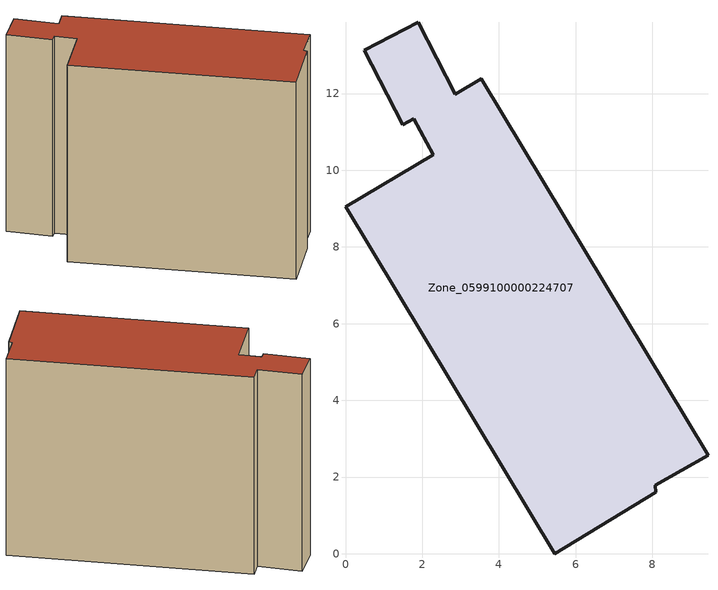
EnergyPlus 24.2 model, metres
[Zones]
Zone_0599100000224707
 floor ground (C_G): 8.07,1.78 8.09,1.6 5.45,0 0,9.05 2.29,10.4 1.78,11.34 1.49,11.19 0.49,13.13 1.9,13.86 2.86,11.99 3.54,12.39 9.45,2.57 z0
 wall outside (C_F): 2.86,11.99 1.9,13.86 0.49,13.13 1.49,11.19 1.78,11.34 2.29,10.4 0,9.05 5.45,0 8.09,1.6 8.07,1.78 9.45,2.57 3.54,12.39 2.86,11.99 z0:10.11
 roof outside (C_R): 9.45,2.57 3.54,12.39 2.86,11.99 1.9,13.86 0.49,13.13 1.49,11.19 1.78,11.34 2.29,10.4 0,9.05 5.45,0 8.09,1.6 8.07,1.78 z10.11
[BUILDING]
Pand.0599100000224707: North Axis=0; Terrain=City; Loads Convergence Tolerance Value=0.04; Temperature Convergence Tolerance Value=0.4; Solar Distribution=FullExterior; Maximum Number of Warmup Days=25; Minimum Number of Warmup Days=1
[Site:Location]
Rotterdam.The.Hague.AP_ZH_NLD Design_Conditions: Latitude=51.96; Longitude=4.45; Time Zone=1; Elevation=-4.5
[SITE:GROUNDTEMPERATURE:BUILDINGSURFACE]
18, 18, 18, 18, 18, 18, 18, 18, 18, 18, 18, 18
[MATERIAL] Thermal Absorptance=0.9; Solar Absorptance=0.7; Visible Absorptance=0.7
Name | Roughness | Thickness | Conductivity | Density | Specific Heat
G.TI.1946 | MediumSmooth | 0.15 | 1 | 540 | 1210
F.TI.1946 | Rough | 0.3 | 0.857143 | 1920 | 840
R.TI.1946 | MediumRough | 0.2 | 0.1 | 1500 | 1000
[CONSTRUCTION]
C_G: G.TI.1946
C_F: F.TI.1946
C_R: R.TI.1946
[ZONE]
Zone_0599100000224707: Type=1; Multiplier=1; Ceiling Height=Autocalculate; Volume=Autocalculate; Floor Area=autocalculate; Part of Total Floor Area=Yes
[ZONEINFILTRATION:DESIGNFLOWRATE]
Infil_Zone_0599100000224707: Zone or ZoneList or Space or SpaceList=Zone_0599100000224707; Schedule=AlwaysOn; Design Flow Rate Calculation Method=Flow/Area; Flow Rate per Floor Area=0.003; Constant Term Coefficient=1; Temperature Term Coefficient=0; Velocity Term Coefficient=0; Velocity Squared Term Coefficient=0
[HVACTEMPLATE:ZONE:IDEALLOADSAIRSYSTEM]
Zone_0599100000224707: Maximum Heating Supply Air Temperature=50; Minimum Cooling Supply Air Temperature=13; Maximum Heating Supply Air Humidity Ratio=0.0156; Minimum Cooling Supply Air Humidity Ratio=0.0077; Heating Limit=NoLimit; Cooling Limit=NoLimit; Dehumidification Control Type=ConstantSensibleHeatRatio; Cooling Sensible Heat Ratio=0.7; Dehumidification Setpoint=60; Humidification Control Type=None; Humidification Setpoint=30; Outdoor Air Method=None; Outdoor Air Flow Rate per Person=0.00944; Outdoor Air Flow Rate per Zone Floor Area=0; Outdoor Air Flow Rate per Zone=0; Demand Controlled Ventilation Type=None; Outdoor Air Economizer Type=NoEconomizer; Heat Recovery Type=None; Sensible Heat Recovery Effectiveness=0.7; Latent Heat Recovery Effectiveness=0.65
[ZONECONTROL:THERMOSTAT]
ThermostatControl_Zone_0599100000224707: Zone or ZoneList=Zone_0599100000224707; Control Type Schedule=DualSetpointControlType; Control 1=Thermostat_Zone_0599100000224707; Temperature Difference Between Cutout And Setpoint=0
[THERMOSTATSETPOINT:DUALSETPOINT]
Thermostat_Zone_0599100000224707: Heating Setpoint Temperature Schedule=HeatingSetpoint_Zone_0599100000224707; Cooling Setpoint Temperature Schedule=CoolingSetpoint_Zone_0599100000224707
[SCHEDULE:COMPACT]
HeatingSetpoint_Zone_0599100000224707: Through: 12/31, For: AllDays, Until: 24:00, 21
CoolingSetpoint_Zone_0599100000224707: Through: 12/31, For: AllDays, Until: 24:00, 24
DualSetpointControlType: Through: 12/31, For: AllDays, Until: 24:00, 4
AlwaysOn: Through: 12/31, For: AllDays, Until: 24:00, 1
